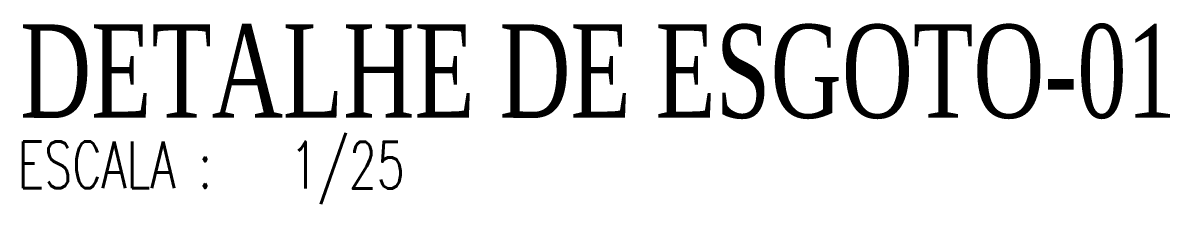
# Model space of a CAD drawing. Header units: inches. Extents: x 542787 to 543192, y 9574025 to 9574373.
# Drawn here: x 542828.384 to 542829.614, y 9574196.995 to 9574197.189 of the extents above; entities that cross this region are included whole.
import ezdxf

# ---------------------------------------------------------------- set-up
doc = ezdxf.new("R2010")
doc.units = ezdxf.units.IN
doc.header["$MEASUREMENT"] = 0
doc.layers.add('I-NORMO_INST', color=4, linetype='Continuous')
doc.styles.add('ROMANS', font='romans.shx', dxfattribs={"height": 0.025})
doc.styles.add('TITULO', font='times.ttf')

# ---------------------------------------------------------------- blocks, each defined once
blk = doc.blocks.new('TITOLO HS')
at = {"color": 253, "style": 'ROMANS', "width": 0.7}
blk.add_text('ESCALA :', height=0.002, dxfattribs=at).set_placement((-0.00005, -0.000011))
at = {"style": 'TITULO', "width": 0.7}
blk.add_attdef('LNOME', (0.000057, 0.002997), '', height=0.006, dxfattribs=at)
at = {"color": 253, "style": 'ROMANS', "width": 0.7}
blk.add_attdef('LESC', (0.01163, -0.000028), '', height=0.002, dxfattribs=at)

msp = doc.modelspace()

# ---------------------------------------------------------------- block references
at = {"layer": 'I-NORMO_INST'}
ref = msp.add_blockref('TITOLO HS', (542828.3795, 9574197.0123), dxfattribs=dict(at, xscale=25, yscale=25, zscale=25))
ref.add_attrib('LNOME', 'DETALHE DE ESGOTO-01', (542828.3809, 9574197.0873), dxfattribs={"layer": '0', "height": 0.1, "style": 'TITULO', "width": 0.7})
ref.add_attrib('LESC', '1/25', (542828.6703, 9574197.0116), dxfattribs={"layer": '0', "color": 253, "height": 0.05, "style": 'ROMANS', "width": 0.7})

doc.saveas('drawing.dxf')
